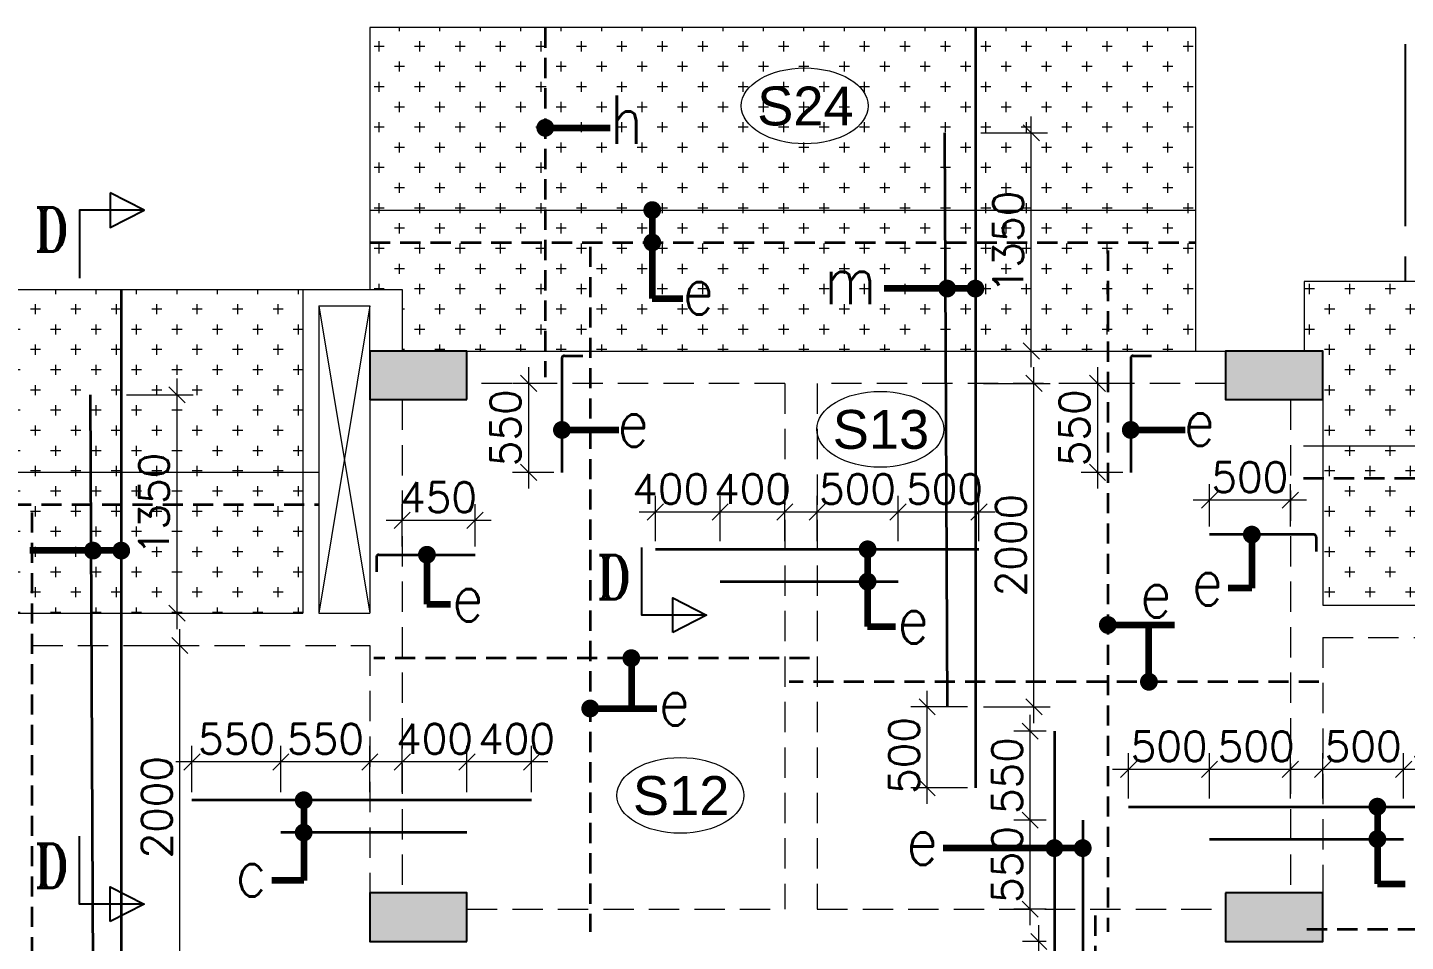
# Model space of a CAD drawing. Header units: millimetres. Extents: x 1255966 to 1543449, y 318653 to 465396.
# Drawn here: x 1285436 to 1293953, y 359158 to 364808 of the extents above; entities that cross this region are included whole.
import ezdxf

# ---------------------------------------------------------------- set-up
doc = ezdxf.new("R2010")
doc.units = ezdxf.units.MM
doc.header["$LTSCALE"] = 500
doc.header["$MEASUREMENT"] = 0
doc.header["$PDMODE"] = 34
for name, pattern in [('CONTINOUS', [0]), ('DASHED2', [0.375, 0.25, -0.125]), ('HIDDEN', [0.375, 0.25, -0.125]), ('PHANTOM2', [1.25, 0.625, -0.125, 0.125, -0.125, 0.125, -0.125]), ('Site$0$CENTER2', [1.125, 0.75, -0.125, 0.125, -0.125])]:
    doc.linetypes.add(name, pattern=pattern)
doc.layers.get('Defpoints').update_dxf_attribs({"lineweight": 0})
for name, color, linetype, lineweight in [('ARROW', 1, 'Continuous', 0), ('CALL', 1, 'Continuous', 18), ('CUT OUT', 1, 'Continuous', 13), ('HATCH', 1, 'Continuous', 5), ('ST-DIM', 1, 'PHANTOM2', 15), ('STC AROW', 211, 'Continuous', 9), ('STC REINF.BOTTOM', 7, 'Continuous', 35), ('TEXT 01', 3, 'Continuous', 15), ('TOWER AREA BEAM..', 3, 'Continuous', 20), ('TOWER COL HATCH', 253, 'Continuous', 20)]:
    doc.layers.add(name, color=color, linetype=linetype, lineweight=lineweight)
for name, color, linetype in [('GRID', 7, 'Continuous'), ('S-COLUMN-HATCH', 253, 'Continuous'), ('S-FRAMING PLAN', 4, 'Continuous'), ('S-T', 3, 'Continuous'), ('sec', 31, 'Continuous'), ('TEXT-20', 3, 'Continuous'), ('TOWER AREA COLUMN.', 6, 'Continuous')]:
    doc.layers.add(name, color=color, linetype=linetype)
doc.styles.add('ABHI', font='arial.ttf')
doc.styles.add('ROMANCE', font='romans.shx')
doc.styles.add('RT', font='romant.shx', dxfattribs={"height": 8})
doc.styles.add('S-T', font='romans.shx')
doc.dimstyles.new('GRID DIM', dxfattribs={"dimtxt": 250, "dimasz": 100, "dimexe": 75, "dimexo": 0, "dimgap": 50, "dimtad": 1, "dimdec": 0, "dimzin": 0, "dimdsep": 46, "dimtxsty": 'ROMANCE', "dimblk": 'ARCHTICK', "dimcen": 0, "dimdle": 0.5, "dimclrd": 8, "dimclre": 8, "dimclrt": 3, "dimadec": 0, "dimazin": 0, "dimtfac": 1, "dimtdec": 0, "dimtmove": 0, "dimatfit": 3, "dimldrblk": 'DOT', "dimfxl": 200, "dimtolj": 1, "dimtzin": 0, "dimlwd": -1, "dimlwe": -1, "dimarcsym": 2})
pattern_1 = [(90, (-1381890.62, -304839.69), (-125, 125), [62.5, -187.5]), (180, (-1381859.37, -304808.44), (-125, -125), [62.5, -187.5])]

# ---------------------------------------------------------------- blocks, each defined once
blk = doc.blocks.new('_Oblique')
at = {"color": 0, "linetype": 'ByBlock', "lineweight": -2}
blk.add_line((-0.5, -0.5), (0.5, 0.5), dxfattribs=at)
blk = doc.blocks.new('*D638')
at = {"layer": 'Defpoints', "color": 0, "linetype": 'ByBlock', "transparency": 16777216}
for p in [(1287751.7, 360267.3), (1287751.7, 360031, 0), (1288151.7, 360031, 0)]:
    blk.add_point(p, dxfattribs=at)
at = {"layer": 'ST-DIM', "color": 1, "linetype": 'CONTINOUS', "transparency": 16777216}
for p, q in [((1287751.7, 360081), (1287751.7, 360367.3)), ((1288151.7, 360081), (1288151.7, 360367.3)), ((1288251.7, 360267.3), (1287651.7, 360267.3))]:
    blk.add_line(p, q, dxfattribs=at)
at = {"layer": 'ST-DIM', "color": 1, "linetype": 'ByBlock', "transparency": 16777216, "xscale": 100, "yscale": 100, "zscale": 100, "rotation": 180}
blk.add_blockref('_Oblique', (1287751.7, 360267.3), dxfattribs=at)
at = {"layer": 'ST-DIM', "color": 1, "linetype": 'ByBlock', "transparency": 16777216, "xscale": 100, "yscale": 100, "zscale": 100}
blk.add_blockref('_Oblique', (1288151.7, 360267.3), dxfattribs=at)
at = {"layer": 'ST-DIM', "color": 3, "linetype": 'ByBlock', "transparency": 16777216, "insert": (1287951.7, 360409.8), "char_height": 185, "attachment_point": 5, "style": 'ROMANCE'}
blk.add_mtext('\\A1;400', dxfattribs=at)
blk = doc.blocks.new('_Dot')
at = {"color": 0, "linetype": 'ByBlock', "lineweight": -2}
blk.add_line((-0.5, 0), (-1, 0), dxfattribs=at)
at = {"color": 0, "linetype": 'ByBlock', "const_width": 0.5}
blk.add_lwpolyline([(-0.25, 0, 1), (0.25, 0, 1)], format="xyb", close=True, dxfattribs=at)
blk = doc.blocks.new('*D639')
at = {"layer": 'Defpoints', "color": 0, "linetype": 'ByBlock', "transparency": 16777216}
for p in [(1288151.7, 360267.3), (1288151.7, 360031, 0), (1288551.7, 360031, 0)]:
    blk.add_point(p, dxfattribs=at)
at = {"layer": 'ST-DIM', "color": 1, "linetype": 'CONTINOUS', "transparency": 16777216}
for p, q in [((1288151.7, 360081), (1288151.7, 360367.3)), ((1288551.7, 360081), (1288551.7, 360367.3)), ((1288651.7, 360267.3), (1288051.7, 360267.3))]:
    blk.add_line(p, q, dxfattribs=at)
at = {"layer": 'ST-DIM', "color": 1, "linetype": 'ByBlock', "transparency": 16777216, "xscale": 100, "yscale": 100, "zscale": 100, "rotation": 180}
blk.add_blockref('_Oblique', (1288151.7, 360267.3), dxfattribs=at)
at = {"layer": 'ST-DIM', "color": 1, "linetype": 'ByBlock', "transparency": 16777216, "xscale": 100, "yscale": 100, "zscale": 100}
blk.add_blockref('_Oblique', (1288551.7, 360267.3), dxfattribs=at)
at = {"layer": 'ST-DIM', "color": 3, "linetype": 'ByBlock', "transparency": 16777216, "insert": (1288458.3, 360409.8), "char_height": 185, "attachment_point": 5, "style": 'ROMANCE'}
blk.add_mtext('\\A1;400', dxfattribs=at)
blk = doc.blocks.new('*D640')
at = {"layer": 'Defpoints', "color": 0, "linetype": 'ByBlock', "transparency": 16777216}
for p in [(1287001.6, 360267.3), (1287001.6, 360031, 0), (1287551.6, 360031, 0)]:
    blk.add_point(p, dxfattribs=at)
at = {"layer": 'ST-DIM', "color": 1, "linetype": 'CONTINOUS', "transparency": 16777216}
for p, q in [((1287001.6, 360081), (1287001.6, 360367.3)), ((1287551.6, 360081), (1287551.6, 360367.3)), ((1287651.6, 360267.3), (1286901.6, 360267.3))]:
    blk.add_line(p, q, dxfattribs=at)
at = {"layer": 'ST-DIM', "color": 1, "linetype": 'ByBlock', "transparency": 16777216, "xscale": 100, "yscale": 100, "zscale": 100, "rotation": 180}
blk.add_blockref('_Oblique', (1287001.6, 360267.3), dxfattribs=at)
at = {"layer": 'ST-DIM', "color": 1, "linetype": 'ByBlock', "transparency": 16777216, "xscale": 100, "yscale": 100, "zscale": 100}
blk.add_blockref('_Oblique', (1287551.6, 360267.3), dxfattribs=at)
at = {"layer": 'ST-DIM', "color": 3, "linetype": 'ByBlock', "transparency": 16777216, "insert": (1287276.6, 360409.8), "char_height": 185, "attachment_point": 5, "style": 'ROMANCE'}
blk.add_mtext('\\A1;550', dxfattribs=at)
blk = doc.blocks.new('*D641')
at = {"layer": 'Defpoints', "color": 0, "linetype": 'ByBlock', "transparency": 16777216}
for p in [(1286451.6, 360267.3), (1286451.6, 360031, 0), (1287001.6, 360031, 0)]:
    blk.add_point(p, dxfattribs=at)
at = {"layer": 'ST-DIM', "color": 1, "linetype": 'CONTINOUS', "transparency": 16777216}
for p, q in [((1286451.6, 360081), (1286451.6, 360367.3)), ((1287001.6, 360081), (1287001.6, 360367.3)), ((1287101.6, 360267.3), (1286351.6, 360267.3))]:
    blk.add_line(p, q, dxfattribs=at)
at = {"layer": 'ST-DIM', "color": 1, "linetype": 'ByBlock', "transparency": 16777216, "xscale": 100, "yscale": 100, "zscale": 100, "rotation": 180}
blk.add_blockref('_Oblique', (1286451.6, 360267.3), dxfattribs=at)
at = {"layer": 'ST-DIM', "color": 1, "linetype": 'ByBlock', "transparency": 16777216, "xscale": 100, "yscale": 100, "zscale": 100}
blk.add_blockref('_Oblique', (1287001.6, 360267.3), dxfattribs=at)
at = {"layer": 'ST-DIM', "color": 3, "linetype": 'ByBlock', "transparency": 16777216, "insert": (1286726.6, 360409.8), "char_height": 185, "attachment_point": 5, "style": 'ROMANCE'}
blk.add_mtext('\\A1;550', dxfattribs=at)
blk = doc.blocks.new('_ArchTick')
at = {"color": 0, "linetype": 'ByBlock', "const_width": 0.15}
blk.add_lwpolyline([(-0.5, -0.5), (0.5, 0.5)], dxfattribs=at)
blk = doc.blocks.new('*D768')
at = {"layer": 'Defpoints', "color": 0, "linetype": 'ByBlock', "transparency": 16777216}
for p in [(1288201.6, 361761.5), (1287751.6, 361548.7), (1288201.6, 361548.7)]:
    blk.add_point(p, dxfattribs=at)
at = {"layer": 'ST-DIM', "color": 1, "linetype": 'CONTINOUS', "transparency": 16777216}
for p, q in [((1287751.6, 361598.7), (1287751.6, 361861.5)), ((1288201.6, 361598.7), (1288201.6, 361861.5)), ((1287651.6, 361761.5), (1288301.6, 361761.5))]:
    blk.add_line(p, q, dxfattribs=at)
at = {"layer": 'ST-DIM', "color": 1, "linetype": 'ByBlock', "transparency": 16777216, "xscale": 100, "yscale": 100, "zscale": 100, "rotation": 180}
blk.add_blockref('_Oblique', (1287751.6, 361761.5), dxfattribs=at)
at = {"layer": 'ST-DIM', "color": 1, "linetype": 'ByBlock', "transparency": 16777216, "xscale": 100, "yscale": 100, "zscale": 100}
blk.add_blockref('_Oblique', (1288201.6, 361761.5), dxfattribs=at)
at = {"layer": 'ST-DIM', "color": 3, "linetype": 'ByBlock', "transparency": 16777216, "insert": (1287976.6, 361904), "char_height": 185, "attachment_point": 5, "style": 'ROMANCE'}
blk.add_mtext('\\A1;450', dxfattribs=at)
blk = doc.blocks.new('*D646')
at = {"layer": 'Defpoints', "color": 0, "linetype": 'ByBlock', "transparency": 16777216}
for p in [(1289716.6, 361812.7), (1289716.6, 361582.2, 0), (1290116.6, 361582.2, 0)]:
    blk.add_point(p, dxfattribs=at)
at = {"layer": 'ST-DIM', "color": 1, "linetype": 'CONTINOUS', "transparency": 16777216}
for p, q in [((1289716.6, 361632.2), (1289716.6, 361912.7)), ((1290116.6, 361632.2), (1290116.6, 361912.7)), ((1290216.6, 361812.7), (1289616.6, 361812.7))]:
    blk.add_line(p, q, dxfattribs=at)
at = {"layer": 'ST-DIM', "color": 1, "linetype": 'ByBlock', "transparency": 16777216, "xscale": 100, "yscale": 100, "zscale": 100, "rotation": 180}
blk.add_blockref('_Oblique', (1289716.6, 361812.7), dxfattribs=at)
at = {"layer": 'ST-DIM', "color": 1, "linetype": 'ByBlock', "transparency": 16777216, "xscale": 100, "yscale": 100, "zscale": 100}
blk.add_blockref('_Oblique', (1290116.6, 361812.7), dxfattribs=at)
at = {"layer": 'ST-DIM', "color": 3, "linetype": 'ByBlock', "transparency": 16777216, "insert": (1289916.6, 361955.2), "char_height": 185, "attachment_point": 5, "style": 'ROMANCE'}
blk.add_mtext('\\A1;400', dxfattribs=at)
blk = doc.blocks.new('*D647')
at = {"layer": 'Defpoints', "color": 0, "linetype": 'ByBlock', "transparency": 16777216}
for p in [(1289316.6, 361812.7), (1289316.6, 361582.2, 0), (1289716.6, 361582.2, 0)]:
    blk.add_point(p, dxfattribs=at)
at = {"layer": 'ST-DIM', "color": 1, "linetype": 'CONTINOUS', "transparency": 16777216}
for p, q in [((1289316.6, 361632.2), (1289316.6, 361912.7)), ((1289716.6, 361632.2), (1289716.6, 361912.7)), ((1289816.6, 361812.7), (1289216.6, 361812.7))]:
    blk.add_line(p, q, dxfattribs=at)
at = {"layer": 'ST-DIM', "color": 1, "linetype": 'ByBlock', "transparency": 16777216, "xscale": 100, "yscale": 100, "zscale": 100, "rotation": 180}
blk.add_blockref('_Oblique', (1289316.6, 361812.7), dxfattribs=at)
at = {"layer": 'ST-DIM', "color": 1, "linetype": 'ByBlock', "transparency": 16777216, "xscale": 100, "yscale": 100, "zscale": 100}
blk.add_blockref('_Oblique', (1289716.6, 361812.7), dxfattribs=at)
at = {"layer": 'ST-DIM', "color": 3, "linetype": 'ByBlock', "transparency": 16777216, "insert": (1289411, 361955.2), "char_height": 185, "attachment_point": 5, "style": 'ROMANCE'}
blk.add_mtext('\\A1;400', dxfattribs=at)
blk = doc.blocks.new('*D648')
at = {"layer": 'Defpoints', "color": 0, "linetype": 'ByBlock', "transparency": 16777216}
for p in [(1290316.6, 361812.7), (1290316.6, 361582.2, 0), (1290816.6, 361582.2, 0)]:
    blk.add_point(p, dxfattribs=at)
at = {"layer": 'ST-DIM', "color": 1, "linetype": 'CONTINOUS', "transparency": 16777216}
for p, q in [((1290316.6, 361632.2), (1290316.6, 361912.7)), ((1290816.6, 361632.2), (1290816.6, 361912.7)), ((1290916.6, 361812.7), (1290216.6, 361812.7))]:
    blk.add_line(p, q, dxfattribs=at)
at = {"layer": 'ST-DIM', "color": 1, "linetype": 'ByBlock', "transparency": 16777216, "xscale": 100, "yscale": 100, "zscale": 100, "rotation": 180}
blk.add_blockref('_Oblique', (1290316.6, 361812.7), dxfattribs=at)
at = {"layer": 'ST-DIM', "color": 1, "linetype": 'ByBlock', "transparency": 16777216, "xscale": 100, "yscale": 100, "zscale": 100}
blk.add_blockref('_Oblique', (1290816.6, 361812.7), dxfattribs=at)
at = {"layer": 'ST-DIM', "color": 3, "linetype": 'ByBlock', "transparency": 16777216, "insert": (1290566.6, 361955.2), "char_height": 185, "attachment_point": 5, "style": 'ROMANCE'}
blk.add_mtext('\\A1;500', dxfattribs=at)
blk = doc.blocks.new('*D649')
at = {"layer": 'Defpoints', "color": 0, "linetype": 'ByBlock', "transparency": 16777216}
for p in [(1290816.6, 361812.7), (1290816.6, 361582.2, 0), (1291316.6, 361582.2, 0)]:
    blk.add_point(p, dxfattribs=at)
at = {"layer": 'ST-DIM', "color": 1, "linetype": 'CONTINOUS', "transparency": 16777216}
for p, q in [((1290816.6, 361632.2), (1290816.6, 361912.7)), ((1291316.6, 361632.2), (1291316.6, 361912.7)), ((1291416.6, 361812.7), (1290716.6, 361812.7))]:
    blk.add_line(p, q, dxfattribs=at)
at = {"layer": 'ST-DIM', "color": 1, "linetype": 'ByBlock', "transparency": 16777216, "xscale": 100, "yscale": 100, "zscale": 100, "rotation": 180}
blk.add_blockref('_Oblique', (1290816.6, 361812.7), dxfattribs=at)
at = {"layer": 'ST-DIM', "color": 1, "linetype": 'ByBlock', "transparency": 16777216, "xscale": 100, "yscale": 100, "zscale": 100}
blk.add_blockref('_Oblique', (1291316.6, 361812.7), dxfattribs=at)
at = {"layer": 'ST-DIM', "color": 3, "linetype": 'ByBlock', "transparency": 16777216, "insert": (1291104.5, 361955.2), "char_height": 185, "attachment_point": 5, "style": 'ROMANCE'}
blk.add_mtext('\\A1;500', dxfattribs=at)
blk = doc.blocks.new('*D650')
at = {"layer": 'Defpoints', "color": 0, "linetype": 'ByBlock', "transparency": 16777216}
for p in [(1292741.6, 361885.9), (1292741.6, 361673.1), (1293241.6, 361673.1)]:
    blk.add_point(p, dxfattribs=at)
at = {"layer": 'ST-DIM', "color": 1, "linetype": 'CONTINOUS', "transparency": 16777216}
for p, q in [((1292741.6, 361723.1), (1292741.6, 361985.9)), ((1293241.6, 361723.1), (1293241.6, 361985.9)), ((1293341.6, 361885.9), (1292641.6, 361885.9))]:
    blk.add_line(p, q, dxfattribs=at)
at = {"layer": 'ST-DIM', "color": 1, "linetype": 'ByBlock', "transparency": 16777216, "xscale": 100, "yscale": 100, "zscale": 100, "rotation": 180}
blk.add_blockref('_Oblique', (1292741.6, 361885.9), dxfattribs=at)
at = {"layer": 'ST-DIM', "color": 1, "linetype": 'ByBlock', "transparency": 16777216, "xscale": 100, "yscale": 100, "zscale": 100}
blk.add_blockref('_Oblique', (1293241.6, 361885.9), dxfattribs=at)
at = {"layer": 'ST-DIM', "color": 3, "linetype": 'ByBlock', "transparency": 16777216, "insert": (1292991.6, 362028.4), "char_height": 185, "attachment_point": 5, "style": 'ROMANCE'}
blk.add_mtext('\\A1;500', dxfattribs=at)
blk = doc.blocks.new('*D656')
at = {"layer": 'Defpoints', "color": 0, "linetype": 'ByBlock', "transparency": 16777216}
for p in [(1291632.8, 359907.9), (1291783.1, 359907.9), (1291783.1, 359357.9)]:
    blk.add_point(p, dxfattribs=at)
at = {"layer": 'ST-DIM', "color": 1, "linetype": 'CONTINOUS', "transparency": 16777216}
for p, q in [((1291632.8, 359257.9), (1291632.8, 360007.9)), ((1291733.1, 359907.9), (1291532.8, 359907.9)), ((1291733.1, 359357.9), (1291532.8, 359357.9))]:
    blk.add_line(p, q, dxfattribs=at)
at = {"layer": 'ST-DIM', "color": 1, "linetype": 'ByBlock', "transparency": 16777216, "xscale": 100, "yscale": 100, "zscale": 100}
for p, rotation in [((1291632.8, 359907.9), 90), ((1291632.8, 359357.9), 270)]:
    blk.add_blockref('_Oblique', p, dxfattribs=dict(at, rotation=rotation))
at = {"layer": 'ST-DIM', "color": 3, "linetype": 'ByBlock', "transparency": 16777216, "insert": (1291490.3, 359632.9), "char_height": 185, "attachment_point": 5, "rotation": 90, "style": 'ROMANCE'}
blk.add_mtext('\\A1;550', dxfattribs=at)
blk = doc.blocks.new('*D657')
at = {"layer": 'Defpoints', "color": 0, "linetype": 'ByBlock', "transparency": 16777216}
for p in [(1291632.8, 360457.9), (1291783.1, 360457.9), (1291783.1, 359907.9)]:
    blk.add_point(p, dxfattribs=at)
at = {"layer": 'ST-DIM', "color": 1, "linetype": 'CONTINOUS', "transparency": 16777216}
for p, q in [((1291632.8, 359807.9), (1291632.8, 360557.9)), ((1291733.1, 360457.9), (1291532.8, 360457.9)), ((1291733.1, 359907.9), (1291532.8, 359907.9))]:
    blk.add_line(p, q, dxfattribs=at)
at = {"layer": 'ST-DIM', "color": 1, "linetype": 'ByBlock', "transparency": 16777216, "xscale": 100, "yscale": 100, "zscale": 100}
for p, rotation in [((1291632.8, 360457.9), 90), ((1291632.8, 359907.9), 270)]:
    blk.add_blockref('_Oblique', p, dxfattribs=dict(at, rotation=rotation))
at = {"layer": 'ST-DIM', "color": 3, "linetype": 'ByBlock', "transparency": 16777216, "insert": (1291490.3, 360182.9), "char_height": 185, "attachment_point": 5, "rotation": 90, "style": 'ROMANCE'}
blk.add_mtext('\\A1;550', dxfattribs=at)
blk = doc.blocks.new('*D658')
at = {"layer": 'Defpoints', "color": 0, "linetype": 'ByBlock', "transparency": 16777216}
for p in [(1291686.4, 359157.9), (1291783.1, 359157.9), (1291783.1, 358557.9)]:
    blk.add_point(p, dxfattribs=at)
at = {"layer": 'ST-DIM', "color": 1, "linetype": 'CONTINOUS', "transparency": 16777216}
for p, q in [((1291686.4, 358457.9), (1291686.4, 359257.9)), ((1291733.1, 359157.9), (1291586.4, 359157.9)), ((1291733.1, 358557.9), (1291586.4, 358557.9))]:
    blk.add_line(p, q, dxfattribs=at)
at = {"layer": 'ST-DIM', "color": 1, "linetype": 'ByBlock', "transparency": 16777216, "xscale": 100, "yscale": 100, "zscale": 100}
for p, rotation in [((1291686.4, 359157.9), 90), ((1291686.4, 358557.9), 270)]:
    blk.add_blockref('_Oblique', p, dxfattribs=dict(at, rotation=rotation))
at = {"layer": 'ST-DIM', "color": 3, "linetype": 'ByBlock', "transparency": 16777216, "insert": (1291543.9, 358832.9), "char_height": 185, "attachment_point": 5, "rotation": 90, "style": 'ROMANCE'}
blk.add_mtext('\\A1;600', dxfattribs=at)
blk = doc.blocks.new('*D659')
at = {"layer": 'Defpoints', "color": 0, "linetype": 'ByBlock', "transparency": 16777216}
for p in [(1292241.6, 360221.6), (1292241.6, 359991.1, 0), (1292741.6, 359991.1, 0)]:
    blk.add_point(p, dxfattribs=at)
at = {"layer": 'ST-DIM', "color": 1, "linetype": 'CONTINOUS', "transparency": 16777216}
for p, q in [((1292241.6, 360041.1), (1292241.6, 360321.6)), ((1292741.6, 360041.1), (1292741.6, 360321.6)), ((1292841.6, 360221.6), (1292141.6, 360221.6))]:
    blk.add_line(p, q, dxfattribs=at)
at = {"layer": 'ST-DIM', "color": 1, "linetype": 'ByBlock', "transparency": 16777216, "xscale": 100, "yscale": 100, "zscale": 100, "rotation": 180}
blk.add_blockref('_Oblique', (1292241.6, 360221.6), dxfattribs=at)
at = {"layer": 'ST-DIM', "color": 1, "linetype": 'ByBlock', "transparency": 16777216, "xscale": 100, "yscale": 100, "zscale": 100}
blk.add_blockref('_Oblique', (1292741.6, 360221.6), dxfattribs=at)
at = {"layer": 'ST-DIM', "color": 3, "linetype": 'ByBlock', "transparency": 16777216, "insert": (1292491.6, 360364.1), "char_height": 185, "attachment_point": 5, "style": 'ROMANCE'}
blk.add_mtext('\\A1;500', dxfattribs=at)
blk = doc.blocks.new('*D660')
at = {"layer": 'Defpoints', "color": 0, "linetype": 'ByBlock', "transparency": 16777216}
for p in [(1292741.6, 360221.6), (1292741.6, 359991.1, 0), (1293241.6, 359991.1, 0)]:
    blk.add_point(p, dxfattribs=at)
at = {"layer": 'ST-DIM', "color": 1, "linetype": 'CONTINOUS', "transparency": 16777216}
for p, q in [((1292741.6, 360041.1), (1292741.6, 360321.6)), ((1293241.6, 360041.1), (1293241.6, 360321.6)), ((1293341.6, 360221.6), (1292641.6, 360221.6))]:
    blk.add_line(p, q, dxfattribs=at)
at = {"layer": 'ST-DIM', "color": 1, "linetype": 'ByBlock', "transparency": 16777216, "xscale": 100, "yscale": 100, "zscale": 100, "rotation": 180}
blk.add_blockref('_Oblique', (1292741.6, 360221.6), dxfattribs=at)
at = {"layer": 'ST-DIM', "color": 1, "linetype": 'ByBlock', "transparency": 16777216, "xscale": 100, "yscale": 100, "zscale": 100}
blk.add_blockref('_Oblique', (1293241.6, 360221.6), dxfattribs=at)
at = {"layer": 'ST-DIM', "color": 3, "linetype": 'ByBlock', "transparency": 16777216, "insert": (1293029.5, 360364.1), "char_height": 185, "attachment_point": 5, "style": 'ROMANCE'}
blk.add_mtext('\\A1;500', dxfattribs=at)
blk = doc.blocks.new('*D661')
at = {"layer": 'Defpoints', "color": 0, "linetype": 'ByBlock', "transparency": 16777216}
for p in [(1293441.6, 360221.6), (1293441.6, 359991.1, 0), (1293941.6, 359991.1, 0)]:
    blk.add_point(p, dxfattribs=at)
at = {"layer": 'ST-DIM', "color": 1, "linetype": 'CONTINOUS', "transparency": 16777216}
for p, q in [((1293441.6, 360041.1), (1293441.6, 360321.6)), ((1293941.6, 360041.1), (1293941.6, 360321.6)), ((1294041.6, 360221.6), (1293341.6, 360221.6))]:
    blk.add_line(p, q, dxfattribs=at)
at = {"layer": 'ST-DIM', "color": 1, "linetype": 'ByBlock', "transparency": 16777216, "xscale": 100, "yscale": 100, "zscale": 100, "rotation": 180}
blk.add_blockref('_Oblique', (1293441.6, 360221.6), dxfattribs=at)
at = {"layer": 'ST-DIM', "color": 1, "linetype": 'ByBlock', "transparency": 16777216, "xscale": 100, "yscale": 100, "zscale": 100}
blk.add_blockref('_Oblique', (1293941.6, 360221.6), dxfattribs=at)
at = {"layer": 'ST-DIM', "color": 3, "linetype": 'ByBlock', "transparency": 16777216, "insert": (1293691.6, 360364.1), "char_height": 185, "attachment_point": 5, "style": 'ROMANCE'}
blk.add_mtext('\\A1;500', dxfattribs=at)
blk = doc.blocks.new('*D662')
at = {"layer": 'Defpoints', "color": 0, "linetype": 'ByBlock', "transparency": 16777216}
for p in [(1293941.6, 360221.6), (1293941.6, 359991.1, 0), (1294441.6, 359991.1, 0)]:
    blk.add_point(p, dxfattribs=at)
at = {"layer": 'ST-DIM', "color": 1, "linetype": 'CONTINOUS', "transparency": 16777216}
for p, q in [((1293941.6, 360041.1), (1293941.6, 360321.6)), ((1294441.6, 360041.1), (1294441.6, 360321.6)), ((1294541.6, 360221.6), (1293841.6, 360221.6))]:
    blk.add_line(p, q, dxfattribs=at)
at = {"layer": 'ST-DIM', "color": 1, "linetype": 'ByBlock', "transparency": 16777216, "xscale": 100, "yscale": 100, "zscale": 100, "rotation": 180}
blk.add_blockref('_Oblique', (1293941.6, 360221.6), dxfattribs=at)
at = {"layer": 'ST-DIM', "color": 1, "linetype": 'ByBlock', "transparency": 16777216, "xscale": 100, "yscale": 100, "zscale": 100}
blk.add_blockref('_Oblique', (1294441.6, 360221.6), dxfattribs=at)
at = {"layer": 'ST-DIM', "color": 3, "linetype": 'ByBlock', "transparency": 16777216, "insert": (1294229.5, 360364.1), "char_height": 185, "attachment_point": 5, "style": 'ROMANCE'}
blk.add_mtext('\\A1;500', dxfattribs=at)
blk = doc.blocks.new('*D668')
at = {"layer": 'Defpoints', "color": 0, "linetype": 'ByBlock', "transparency": 16777216}
for p in [(1288738.7, 362607.9), (1288532.7, 362057.9), (1288738.7, 362057.9)]:
    blk.add_point(p, dxfattribs=at)
at = {"layer": 'ST-DIM', "color": 1, "linetype": 'CONTINOUS', "transparency": 16777216}
for p, q in [((1288532.7, 362707.9), (1288532.7, 361957.9)), ((1288688.7, 362607.9), (1288432.7, 362607.9)), ((1288688.7, 362057.9), (1288432.7, 362057.9))]:
    blk.add_line(p, q, dxfattribs=at)
at = {"layer": 'ST-DIM', "color": 1, "linetype": 'ByBlock', "transparency": 16777216, "xscale": 100, "yscale": 100, "zscale": 100}
for p, rotation in [((1288532.7, 362607.9), 90), ((1288532.7, 362057.9), 270)]:
    blk.add_blockref('_Oblique', p, dxfattribs=dict(at, rotation=rotation))
at = {"layer": 'ST-DIM', "color": 3, "linetype": 'ByBlock', "transparency": 16777216, "insert": (1288390.2, 362332.9), "char_height": 185, "attachment_point": 5, "rotation": 90, "style": 'ROMANCE'}
blk.add_mtext('\\A1;550', dxfattribs=at)
blk = doc.blocks.new('*D669')
at = {"layer": 'Defpoints', "color": 0, "linetype": 'ByBlock', "transparency": 16777216}
for p in [(1292255.1, 362607.9), (1292049.1, 362057.9), (1292255.1, 362057.9)]:
    blk.add_point(p, dxfattribs=at)
at = {"layer": 'ST-DIM', "color": 1, "linetype": 'CONTINOUS', "transparency": 16777216}
for p, q in [((1292049.1, 362707.9), (1292049.1, 361957.9)), ((1292205.1, 362607.9), (1291949.1, 362607.9)), ((1292205.1, 362057.9), (1291949.1, 362057.9))]:
    blk.add_line(p, q, dxfattribs=at)
at = {"layer": 'ST-DIM', "color": 1, "linetype": 'ByBlock', "transparency": 16777216, "xscale": 100, "yscale": 100, "zscale": 100}
for p, rotation in [((1292049.1, 362607.9), 90), ((1292049.1, 362057.9), 270)]:
    blk.add_blockref('_Oblique', p, dxfattribs=dict(at, rotation=rotation))
at = {"layer": 'ST-DIM', "color": 3, "linetype": 'ByBlock', "transparency": 16777216, "insert": (1291906.6, 362332.9), "char_height": 185, "attachment_point": 5, "rotation": 90, "style": 'ROMANCE'}
blk.add_mtext('\\A1;550', dxfattribs=at)
blk = doc.blocks.new('A$Ca8bcdc7a')
at = {"layer": 'HATCH', "ltscale": 10}
h = blk.add_hatch(dxfattribs=at)
h.set_pattern_fill('CROSS', color=1, scale=500, angle=90)
h.set_pattern_definition(pattern_1)
h.paths.add_polyline_path([(18045, 7280.2), (12940, 7280.2), (12940, 5660.2), (13140, 5660.2), (13140, 5280.2), (18045, 5280.2)])
h = blk.add_hatch(dxfattribs=at)
h.set_pattern_fill('CROSS', color=1, scale=500, angle=90)
h.set_pattern_definition(pattern_1)
h.paths.add_polyline_path([(21880, 5711.3), (18715, 5710.2), (18715, 5280.2), (18830, 5280.2), (18830, 3710.2), (21830, 3710.2), (21880, 3711.3)])
h = blk.add_hatch(dxfattribs=at)
h.set_pattern_fill('CROSS', color=1, scale=500, angle=90)
h.set_pattern_definition(pattern_1)
h.paths.add_polyline_path([(12525, 5660.2), (7860, 5660.2), (7860, 3660.2), (9410, 3660.2), (10160, 3660.2), (12525, 3660.2)])
at = {"layer": 'CUT OUT', "color": 1, "ltscale": 10}
for p, q in [((12625, 5560.2), (12940, 3660.2)), ((12940, 5560.2), (12625, 3660.2))]:
    blk.add_line(p, q, dxfattribs=at)
at = {"layer": 'S-FRAMING PLAN', "color": 3, "linetype": 'ByBlock', "lineweight": 20, "ltscale": 10}
for p, q in [((12525, 5660.2), (12525, 3660.2)), ((12526.3, 5660.2), (13140, 5660.2)), ((12625, 5560.2), (12625, 3660.2)), ((12625, 5560.2), (12940, 5560.2)), ((12940, 5280.2), (12940, 5560.2)), ((13540, 5280.2), (18230, 5280.2)), ((12940, 4980.2), (12940, 3660.2)), ((18830, 4980.2), (18830, 3710.2)), ((18830, 3710.2), (21880, 3710.2)), ((10010, 3660.2), (12525, 3660.2)), ((12625, 3660.2), (12940, 3660.2))]:
    blk.add_line(p, q, dxfattribs=at)
for points in [[(18045, 5280.2), (18045, 7280.2), (12940, 7280.2), (12940, 5660.2)], [(21980, 5710.2), (18715, 5710.2), (18715, 5280.2)], [(7860, 5660.2), (12525, 5660.2)], [(13140, 5660.2), (13140, 5280.2)]]:
    blk.add_lwpolyline(points, dxfattribs=at)
at = {"layer": 'TOWER AREA BEAM..', "color": 3, "linetype": 'HIDDEN', "ltscale": 1.5}
for p, q in [((15505, 5080.2), (13540, 5080.2)), ((15505, 5080.2), (15505, 1830.2)), ((18230, 5080.2), (15705, 5080.2)), ((15705, 5080.2), (15705, 1830.2)), ((13140, 4980.2), (13140, 1930.2)), ((18630, 4980.2), (18630, 1930.2)), ((18830, 3510.2), (21880, 3510.2)), ((18830, 3510.2), (18830, 1930.2)), ((10010, 3460.2), (12940, 3460.2)), ((12940, 3460.2), (12940, 1930.2)), ((13540, 1830.2), (15505, 1830.2)), ((15705, 1830.2), (18230, 1830.2))]:
    blk.add_line(p, q, dxfattribs=at)
blk = doc.blocks.new('3tgra')
at = {"layer": 'TOWER COL HATCH'}
h = blk.add_hatch(color=253, dxfattribs=at)
h.dxf.hatch_style = 1
h.paths.add_polyline_path([(1395430.6, 91121.7), (1395430.6, 91421.7), (1394830.6, 91421.7), (1394830.6, 91121.7)])
h = blk.add_hatch(color=253, dxfattribs=at)
h.dxf.hatch_style = 1
h.paths.add_polyline_path([(1400720.6, 91121.7), (1400720.6, 91421.7), (1400120.6, 91421.7), (1400120.6, 91121.7)])
h = blk.add_hatch(color=253, dxfattribs=at)
h.dxf.hatch_style = 1
h.paths.add_polyline_path([(1395430.6, 87771.7), (1395430.6, 88071.7), (1394830.6, 88071.7), (1394830.6, 87771.7)])
h = blk.add_hatch(color=253, dxfattribs=at)
h.dxf.hatch_style = 1
h.paths.add_polyline_path([(1400120.6, 88071.7), (1400120.6, 87771.7), (1400720.6, 87771.7), (1400720.6, 88071.7)])
at = {"layer": 'TOWER AREA COLUMN.', "color": 4}
for points in [[(1395430.6, 91121.7), (1395430.6, 91421.7), (1394830.6, 91421.7), (1394830.6, 91121.7)], [(1400720.6, 91121.7), (1400720.6, 91421.7), (1400120.6, 91421.7), (1400120.6, 91121.7)], [(1395430.6, 87771.7), (1395430.6, 88071.7), (1394830.6, 88071.7), (1394830.6, 87771.7)], [(1400120.6, 88071.7), (1400120.6, 87771.7), (1400720.6, 87771.7), (1400720.6, 88071.7)]]:
    blk.add_lwpolyline(points, close=True, dxfattribs=at)
blk = doc.blocks.new('*D784')
at = {"layer": 'Defpoints', "color": 0, "linetype": 'ByBlock', "transparency": 16777216}
for p in [(1286014.6, 360987.9), (1286376.5, 360987.9), (1286014.6, 358987.9)]:
    blk.add_point(p, dxfattribs=at)
at = {"layer": 'ST-DIM', "color": 1, "linetype": 'CONTINOUS', "transparency": 16777216}
for p, q in [((1286376.5, 358887.9), (1286376.5, 361087.9)), ((1286064.6, 360987.9), (1286476.5, 360987.9)), ((1286064.6, 358987.9), (1286476.5, 358987.9))]:
    blk.add_line(p, q, dxfattribs=at)
at = {"layer": 'ST-DIM', "color": 1, "linetype": 'ByBlock', "transparency": 16777216, "xscale": 100, "yscale": 100, "zscale": 100}
for p, rotation in [((1286376.5, 360987.9), 90), ((1286376.5, 358987.9), 270)]:
    blk.add_blockref('_Oblique', p, dxfattribs=dict(at, rotation=rotation))
at = {"layer": 'ST-DIM', "color": 3, "linetype": 'ByBlock', "transparency": 16777216, "insert": (1286234, 359987.9), "char_height": 185, "attachment_point": 5, "rotation": 90, "style": 'ROMANCE'}
blk.add_mtext('\\A1;2000', dxfattribs=at)
blk = doc.blocks.new('*D785')
at = {"layer": 'Defpoints', "color": 0, "linetype": 'ByBlock', "transparency": 16777216}
for p in [(1285998, 362537.5), (1286359.8, 362537.5), (1286014.6, 361187.9)]:
    blk.add_point(p, dxfattribs=at)
at = {"layer": 'ST-DIM', "color": 1, "linetype": 'CONTINOUS', "transparency": 16777216}
for p, q in [((1286359.8, 361087.9), (1286359.8, 362637.5)), ((1286048, 362537.5), (1286459.8, 362537.5)), ((1286064.6, 361187.9), (1286459.8, 361187.9))]:
    blk.add_line(p, q, dxfattribs=at)
at = {"layer": 'ST-DIM', "color": 1, "linetype": 'ByBlock', "transparency": 16777216, "xscale": 100, "yscale": 100, "zscale": 100}
for p, rotation in [((1286359.8, 362537.5), 90), ((1286359.8, 361187.9), 270)]:
    blk.add_blockref('_Oblique', p, dxfattribs=dict(at, rotation=rotation))
at = {"layer": 'ST-DIM', "color": 3, "linetype": 'ByBlock', "transparency": 16777216, "insert": (1286217.3, 361862.7), "char_height": 185, "attachment_point": 5, "rotation": 90, "style": 'ROMANCE'}
blk.add_mtext('\\A1;1350', dxfattribs=at)
blk = doc.blocks.new('*D786')
at = {"layer": 'Defpoints', "color": 0, "linetype": 'ByBlock', "transparency": 16777216}
for p in [(1290996.3, 360607.9), (1291294.8, 360607.9), (1291294.8, 360107.9)]:
    blk.add_point(p, dxfattribs=at)
at = {"layer": 'ST-DIM', "color": 1, "linetype": 'CONTINOUS', "transparency": 16777216}
for p, q in [((1290996.3, 360007.9), (1290996.3, 360707.9)), ((1291244.8, 360607.9), (1290896.3, 360607.9)), ((1291244.8, 360107.9), (1290896.3, 360107.9))]:
    blk.add_line(p, q, dxfattribs=at)
at = {"layer": 'ST-DIM', "color": 1, "linetype": 'ByBlock', "transparency": 16777216, "xscale": 100, "yscale": 100, "zscale": 100}
for p, rotation in [((1290996.3, 360607.9), 90), ((1290996.3, 360107.9), 270)]:
    blk.add_blockref('_Oblique', p, dxfattribs=dict(at, rotation=rotation))
at = {"layer": 'ST-DIM', "color": 3, "linetype": 'ByBlock', "transparency": 16777216, "insert": (1290853.8, 360307.9), "char_height": 185, "attachment_point": 5, "rotation": 90, "style": 'ROMANCE'}
blk.add_mtext('\\A1;500', dxfattribs=at)
blk = doc.blocks.new('*D787')
at = {"layer": 'Defpoints', "color": 0, "linetype": 'ByBlock', "transparency": 16777216}
for p in [(1291294.8, 362607.9), (1291656.7, 362607.9), (1291294.8, 360607.9)]:
    blk.add_point(p, dxfattribs=at)
at = {"layer": 'ST-DIM', "color": 1, "linetype": 'CONTINOUS', "transparency": 16777216}
for p, q in [((1291656.7, 360507.9), (1291656.7, 362707.9)), ((1291344.8, 362607.9), (1291756.7, 362607.9)), ((1291344.8, 360607.9), (1291756.7, 360607.9))]:
    blk.add_line(p, q, dxfattribs=at)
at = {"layer": 'ST-DIM', "color": 1, "linetype": 'ByBlock', "transparency": 16777216, "xscale": 100, "yscale": 100, "zscale": 100}
for p, rotation in [((1291656.7, 362607.9), 90), ((1291656.7, 360607.9), 270)]:
    blk.add_blockref('_Oblique', p, dxfattribs=dict(at, rotation=rotation))
at = {"layer": 'ST-DIM', "color": 3, "linetype": 'ByBlock', "transparency": 16777216, "insert": (1291514.2, 361607.9), "char_height": 185, "attachment_point": 5, "rotation": 90, "style": 'ROMANCE'}
blk.add_mtext('\\A1;2000', dxfattribs=at)
blk = doc.blocks.new('*D788')
at = {"layer": 'Defpoints', "color": 0, "linetype": 'ByBlock', "transparency": 16777216}
for p in [(1291278.2, 364157.5), (1291640, 364157.5), (1291294.8, 362807.9)]:
    blk.add_point(p, dxfattribs=at)
at = {"layer": 'ST-DIM', "color": 1, "linetype": 'CONTINOUS', "transparency": 16777216}
for p, q in [((1291640, 362707.9), (1291640, 364257.5)), ((1291328.2, 364157.5), (1291740, 364157.5)), ((1291344.8, 362807.9), (1291740, 362807.9))]:
    blk.add_line(p, q, dxfattribs=at)
at = {"layer": 'ST-DIM', "color": 1, "linetype": 'ByBlock', "transparency": 16777216, "xscale": 100, "yscale": 100, "zscale": 100}
for p, rotation in [((1291640, 364157.5), 90), ((1291640, 362807.9), 270)]:
    blk.add_blockref('_Oblique', p, dxfattribs=dict(at, rotation=rotation))
at = {"layer": 'ST-DIM', "color": 3, "linetype": 'ByBlock', "transparency": 16777216, "insert": (1291497.5, 363482.7), "char_height": 185, "attachment_point": 5, "rotation": 90, "style": 'ROMANCE'}
blk.add_mtext('\\A1;1350', dxfattribs=at)

msp = doc.modelspace()

# ---------------------------------------------------------------- linework, layer by layer
at = {"layer": 'CALL', "color": 200, "linetype": 'Continuous', "ltscale": 10}
for centre in [(1290239.7, 364323.5, -1.8), (1290706.4, 362324.2), (1289471.2, 360060.9)]:
    msp.add_ellipse(centre, major_axis=(392.2, 0), ratio=0.597584, dxfattribs=at)
at = {"layer": 'GRID', "color": 16, "linetype": 'Site$0$CENTER2', "ltscale": 3}
msp.add_lwpolyline([(1293951.6, 369767.3), (1293951.6, 363237.9)], dxfattribs=at)
at = {"layer": 'sec', "color": 4}
for points in [[(1285947.1, 363785.9), (1285947.1, 363571.6), (1286155.8, 363678.7), (1285947.1, 363785.9)], [(1286155.8, 363678.7), (1285756.9, 363678.7), (1285756.9, 363258.7)], [(1289632.1, 361174.1), (1289233.2, 361174.1), (1289233.2, 361594.1)], [(1289423.4, 361066.9), (1289423.4, 361281.2), (1289632.1, 361174.1), (1289423.4, 361066.9)], [(1286155.8, 359389.1), (1285756.9, 359389.1), (1285756.9, 359809.2)], [(1285947.1, 359282), (1285947.1, 359496.3), (1286155.8, 359389.1), (1285947.1, 359282)]]:
    msp.add_lwpolyline(points, dxfattribs=at)
at = {"layer": 'STC AROW', "color": 4, "ltscale": 10}
for p, q in [((1287551.6, 363679.3), (1292656.6, 363679.3)), ((1293322.7, 362221.4), (1299913.1, 362221.4)), ((1282333.4, 362059.3), (1287236.6, 362059.3))]:
    msp.add_line(p, q, dxfattribs=at)
at = {"layer": 'STC REINF.BOTTOM', "color": 4, "linetype": 'DASHED2'}
for p, q in [((1288636, 364807.9), (1288636, 362646.2)), ((1287551.6, 363479.3), (1292656.6, 363479.3)), ((1288913.7, 363453), (1288913.7, 359217.3)), ((1292113.2, 363429.7), (1292113.2, 359217.3)), ((1293322.7, 362021.4), (1299913.1, 362021.4)), ((1282333.4, 361859.3), (1287236.6, 361859.3)), ((1285461, 361810.3, 0), (1285461, 355582.2, 0)), ((1290269.6, 360909.3, 0), (1287577, 360909.3)), ((1293418, 360763.1, 0), (1290143.7, 360763.1)), ((1292034.5, 359317.4), (1292034.5, 357290.1, 0)), ((1296655.8, 359231.8, 0), (1293338.6, 359231.8, 0))]:
    msp.add_line(p, q, dxfattribs=at)
at = {"layer": 'STC REINF.BOTTOM', "color": 4, "linetype": 'Continuous'}
for p, q in [((1291294.8, 364807.9), (1291294.8, 360107.9)), ((1291103.2, 364157.5, -0.6), (1291119.9, 360607.9, 0)), ((1286014.6, 363187.9), (1286014.6, 358487.9)), ((1288738.7, 362763.7), (1288738.7, 362057.9)), ((1288753.7, 362778.7), (1288867.8, 362778.7)), ((1292255.1, 362763.7), (1292255.1, 362057.9)), ((1292270.1, 362778.7), (1292384.2, 362778.7)), ((1285823, 362537.5, -0.6), (1285839.6, 358987.9, 0)), ((1293386.5, 361673.1), (1292741.6, 361673.1)), ((1293401.5, 361658.1), (1293401.5, 361567.7)), ((1289316.6, 361582.2, 0), (1291316.6, 361582.2, 0)), ((1287591.7, 361533.7), (1287591.7, 361443.3)), ((1287606.7, 361548.7), (1288201.6, 361548.7)), ((1289716.6, 361382.2, 0), (1290816.6, 361382.2, 0)), ((1291783.1, 360457.9), (1291783.1, 358557.9)), ((1288551.7, 360031, 0), (1286451.6, 360031, 0)), ((1292241.6, 359991.1), (1294441.6, 359991.1)), ((1291958.1, 359907.9), (1291958.1, 358557.9)), ((1288151.7, 359831, 0), (1287001.6, 359831, 0)), ((1292741.6, 359791.1), (1293941.6, 359791.1))]:
    msp.add_line(p, q, dxfattribs=at)
for centre, start, end in [((1288753.7, 362763.7), 90, 180), ((1292270.1, 362763.7), 90, 180), ((1293386.5, 361658.1), 0, 90), ((1287606.7, 361533.7), 90, 180)]:
    msp.add_arc(centre, 15, start, end, dxfattribs=at)

# ---------------------------------------------------------------- block references
at = {"layer": 'CUT OUT', "color": 4}
msp.add_blockref('3tgra', (-107279, 271386.2), dxfattribs=at)
at = {"layer": 'S-COLUMN-HATCH', "color": 4, "ltscale": 10}
msp.add_blockref('A$Ca8bcdc7a', (1274611.6, 357527.7), dxfattribs=at)

# ---------------------------------------------------------------- texts
at = {"layer": 'S-T', "color": 2, "linetype": 'Continuous', "ltscale": 10, "style": 'S-T', "width": 0.85}
for s, p in [('h', (1289034.1, 364088.2, 42.6)), ('m', (1290358.4, 363097, 42.6)), ('e', (1289483.4, 363033.5, 42.6)), ('e', (1289080.5, 362216.1, 42.6)), ('e', (1292580.8, 362222.5, 42.6)), ('e', (1292630.3, 361234.8)), ('e', (1288058.6, 361136.1)), ('e', (1292311.6, 361160.5, 0)), ('e', (1290811.1, 360999.1, 0)), ('e', (1289335.4, 360492.4, 0)), ('e', (1290866.7, 359630.8)), ('c', (1286719.9, 359435.5, 42.6))]:
    msp.add_text(s, height=300, dxfattribs=at).set_placement(p)
at = {"layer": 'TEXT 01', "color": 2, "linetype": 'Continuous', "style": 'ABHI'}
for s, p in [('S24', (1289945.9, 364202.9, -1.8)), ('S13', (1290412.6, 362203.6, 0)), ('S12', (1289177.4, 359940.3, 0))]:
    msp.add_text(s, height=240, dxfattribs=at).set_placement(p)
at = {"layer": 'TEXT-20', "color": 4, "lineweight": 20, "ltscale": 0.2, "style": 'RT', "width": 0.85}
for p in [(1285475, 363422.7), (1288951.3, 361274.6), (1285475, 359489.6)]:
    msp.add_text('D', height=272.2, dxfattribs=at).set_placement(p)

# ---------------------------------------------------------------- dimensions: what is measured, and where the dimension line sits
at = {"layer": 'ST-DIM', "linetype": 'ByBlock'}
for base, p1, p2, picture, middle in [((1291640, 364157.5), (1291294.8, 362807.9), (1291278.2, 364157.5), '*D788', (1291497.5, 363482.7)), ((1291656.7, 362607.9), (1291294.8, 360607.9), (1291294.8, 362607.9), '*D787', (1291514.2, 361607.9)), ((1286359.8, 362537.5), (1286014.6, 361187.9), (1285998, 362537.5), '*D785', (1286217.3, 361862.7)), ((1286376.5, 360987.9), (1286014.6, 358987.9), (1286014.6, 360987.9), '*D784', (1286234, 359987.9))]:
    dim = msp.add_linear_dim(base=base, p1=p1, p2=p2, angle=90, dimstyle='GRID DIM', override={"dimtxt": 185, "dimexe": 100, "dimexo": 50, "dimblk1": 'Oblique', "dimblk2": 'Oblique', "dimsah": 1, "dimdle": 100, "dimclrd": 1, "dimclre": 1}, dxfattribs=at)
    dim.commit()
    dim.dimension.update_dxf_attribs({"geometry": picture, "text_midpoint": middle})
for base, p1, p2, angle, picture, middle in [((1288532.7, 362057.9), (1288738.7, 362607.9), (1288738.7, 362057.9), 270, '*D668', (1288532.7, 362332.9)), ((1292049.1, 362057.9), (1292255.1, 362607.9), (1292255.1, 362057.9), 270, '*D669', (1292049.1, 362332.9)), ((1292741.6, 361885.9), (1293241.6, 361673.1), (1292741.6, 361673.1), 180, '*D650', (1292991.6, 361885.9)), ((1290996.3, 360607.9), (1291294.8, 360107.9), (1291294.8, 360607.9), 90, '*D786', (1290996.3, 360307.9)), ((1291632.8, 360457.9), (1291783.1, 359907.9), (1291783.1, 360457.9), 90, '*D657', (1291632.8, 360182.9)), ((1286451.6, 360267.3, 0), (1287001.6, 360031, 0), (1286451.6, 360031, 0), 180, '*D641', (1286726.6, 360267.3, 0)), ((1287001.6, 360267.3, 0), (1287551.6, 360031, 0), (1287001.6, 360031, 0), 180, '*D640', (1287276.6, 360267.3, 0)), ((1287751.7, 360267.3, 0), (1288151.7, 360031, 0), (1287751.7, 360031, 0), 180, '*D638', (1287951.7, 360267.3, 0)), ((1288151.7, 360267.3, 0), (1288551.7, 360031, 0), (1288151.7, 360031, 0), 180, '*D639', (1288458.3, 360267.3, 0)), ((1291632.8, 359907.9), (1291783.1, 359357.9), (1291783.1, 359907.9), 90, '*D656', (1291632.8, 359632.9)), ((1291686.4, 359157.9), (1291783.1, 358557.9), (1291783.1, 359157.9), 90, '*D658', (1291686.4, 358832.9))]:
    dim = msp.add_linear_dim(base=base, p1=p1, p2=p2, angle=angle, dimstyle='GRID DIM', override={"dimtxt": 185, "dimexe": 100, "dimexo": 50, "dimblk1": 'Oblique', "dimblk2": 'Oblique', "dimsah": 1, "dimdle": 100, "dimclrd": 1, "dimclre": 1}, dxfattribs=at)
    dim.commit()
    dim.dimension.update_dxf_attribs({"geometry": picture, "text_midpoint": middle, "dimtype": 160})
for base, p1, p2, picture, middle in [((1289316.6, 361812.7), (1289716.6, 361582.2, 0), (1289316.6, 361582.2, 0), '*D647', (1289411, 361812.7)), ((1289716.6, 361812.7), (1290116.6, 361582.2, 0), (1289716.6, 361582.2, 0), '*D646', (1289916.6, 361812.7)), ((1290316.6, 361812.7), (1290816.6, 361582.2, 0), (1290316.6, 361582.2, 0), '*D648', (1290566.6, 361812.7)), ((1290816.6, 361812.7), (1291316.6, 361582.2, 0), (1290816.6, 361582.2, 0), '*D649', (1291104.5, 361812.7)), ((1288201.6, 361761.5), (1287751.6, 361548.7), (1288201.6, 361548.7), '*D768', (1287976.6, 361761.5)), ((1292241.6, 360221.6, 0), (1292741.6, 359991.1), (1292241.6, 359991.1), '*D659', (1292491.6, 360221.6, 0)), ((1292741.6, 360221.6, 0), (1293241.6, 359991.1), (1292741.6, 359991.1), '*D660', (1293029.5, 360221.6, 0)), ((1293441.6, 360221.6, 0), (1293941.6, 359991.1), (1293441.6, 359991.1), '*D661', (1293691.6, 360221.6, 0)), ((1293941.6, 360221.6, 0), (1294441.6, 359991.1), (1293941.6, 359991.1), '*D662', (1294229.5, 360221.6, 0))]:
    dim = msp.add_linear_dim(base=base, p1=p1, p2=p2, dimstyle='GRID DIM', override={"dimtxt": 185, "dimexe": 100, "dimexo": 50, "dimblk1": 'Oblique', "dimblk2": 'Oblique', "dimsah": 1, "dimdle": 100, "dimclrd": 1, "dimclre": 1}, dxfattribs=at)
    dim.commit()
    dim.dimension.update_dxf_attribs({"geometry": picture, "text_midpoint": middle, "dimtype": 160})

# ---------------------------------------------------------------- leaders
at = {"layer": 'ARROW', "linetype": 'ByBlock'}
for points in [[(1288636, 364188), (1289037.5, 364188)], [(1289297.1, 363679.3), (1289297.1, 363133.3), (1289486.8, 363133.3)], [(1289297.1, 363479.3), (1289297.1, 363133.3), (1289486.8, 363133.3)], [(1291119.9, 363194.2, -0.5), (1290729.7, 363194.2, -0.5)], [(1291294.8, 363194.2, 0.1), (1290729.7, 363194.2, 0.1)], [(1288738.7, 362320.3), (1289090.8, 362320.3)], [(1292255.1, 362320.3), (1292591.2, 362320.3)], [(1293003.3, 361673.1), (1293003.3, 361341), (1292856.8, 361341)], [(1285839.6, 361574.2, -0.5), (1285449.5, 361574.2, -0.5)], [(1286014.6, 361574.2, 0.1), (1285449.5, 361574.2, 0.1)], [(1287904.2, 361548.7), (1287904.2, 361242.3), (1288050.7, 361242.3)], [(1290628.2, 361582.2, 0), (1290628.2, 361104.8, 0), (1290800.9, 361104.8, 0)], [(1290628.2, 361382.2, 0), (1290628.2, 361104.8, 0), (1290800.9, 361104.8, 0)], [(1292113.2, 361114.7, 0), (1292524.7, 361114.7, 0)], [(1292367.3, 360763.1, 0), (1292367.3, 361114.7, 0), (1292524.7, 361114.7, 0)], [(1289167.8, 360909.3, 0), (1289167.8, 360598.1, 0), (1289325.1, 360598.1, 0)], [(1288913.7, 360598.1, 0), (1289325.1, 360598.1, 0)], [(1287142.4, 360031, 0), (1287142.4, 359535.3, 0), (1286945.1, 359535.3, 0)], [(1293779.4, 359991.1), (1293779.4, 359513.6), (1293952.1, 359513.6)], [(1287142.4, 359831, 0), (1287142.4, 359535.3, 0), (1286945.1, 359535.3, 0)], [(1291958.1, 359734.8), (1291095.5, 359734.8)], [(1291783.1, 359734.8), (1291095.5, 359734.8)], [(1293779.4, 359791.1), (1293779.4, 359513.6), (1293952.1, 359513.6)]]:
    msp.add_leader(points, dimstyle='GRID DIM', override={"dimasz": 110, "dimtad": 0, "dimclrd": 1, "dimlwd": 65534}, dxfattribs=at)

doc.saveas('drawing.dxf')
